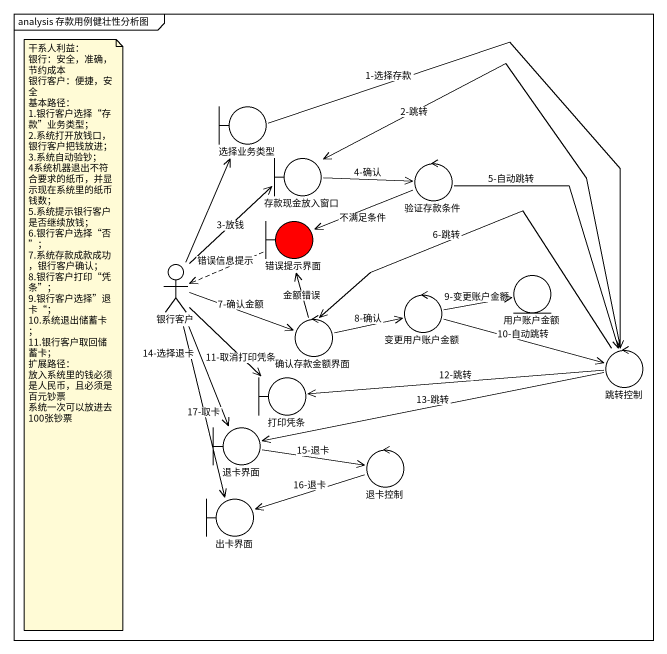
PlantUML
@startuml
mainframe analysis 存款用例健壮性分析图
boundary 选择业务类型
boundary 存款现金放入窗口
control 验证存款条件
boundary 错误提示界面 #FF0000
actor 银行客户
control 变更用户账户金额
entity 用户账户金额
control 确认存款金额界面
boundary 打印凭条
control 跳转控制
boundary 退卡界面
control 退卡控制
boundary 出卡界面
选择业务类型 --> 跳转控制 : 1-选择存款
存款现金放入窗口 -right-> 验证存款条件 : 4-确认
验证存款条件 -left-> 错误提示界面 : 不满足条件
验证存款条件 --> 跳转控制 : 5-自动跳转
错误提示界面 .left.> 银行客户 : 错误信息提示
银行客户 -up-> 选择业务类型
银行客户 -up-> 存款现金放入窗口 : 3-放钱
银行客户 -right-> 确认存款金额界面 : 7-确认金额
银行客户 --> 打印凭条 : 11-取消打印凭条
银行客户 --> 退卡界面 : 14-选择退卡
银行客户 --> 出卡界面 : 17-取卡
变更用户账户金额 -right-> 用户账户金额 : 9-变更账户金额
变更用户账户金额 -right-> 跳转控制 : 10-自动跳转
确认存款金额界面 -up-> 错误提示界面 : 金额错误
确认存款金额界面 -right-> 变更用户账户金额 : 8-确认
跳转控制 -left-> 存款现金放入窗口 : 2-跳转
跳转控制 -left-> 确认存款金额界面 : 6-跳转
跳转控制 -left-> 打印凭条 : 12-跳转
跳转控制 -left-> 退卡界面 : 13-跳转
退卡界面 -right-> 退卡控制 : 15-退卡
退卡控制 -left-> 出卡界面 : 16-退卡
note as N1
  干系人利益：
  银行：安全，准确，节约成本
  银行客户：便捷，安全
  基本路径：
  1.银行客户选择“存款”业务类型；
  2.系统打开放钱口，银行客户把钱放进；
  3.系统自动验钞；
  4系统机器退出不符合要求的纸币，并显示现在系统里的纸币钱数；
  5.系统提示银行客户是否继续放钱；
  6.银行客户选择“否”；
  7.系统存款成款成功，银行客户确认；
  8.银行客户打印“凭条”；
  9.银行客户选择”退卡“；
  10.系统退出储蓄卡；
  11.银行客户取回储蓄卡；
  扩展路径：
  放入系统里的钱必须是人民币，且必须是百元钞票
  系统一次可以放进去100张钞票
end note
@enduml
